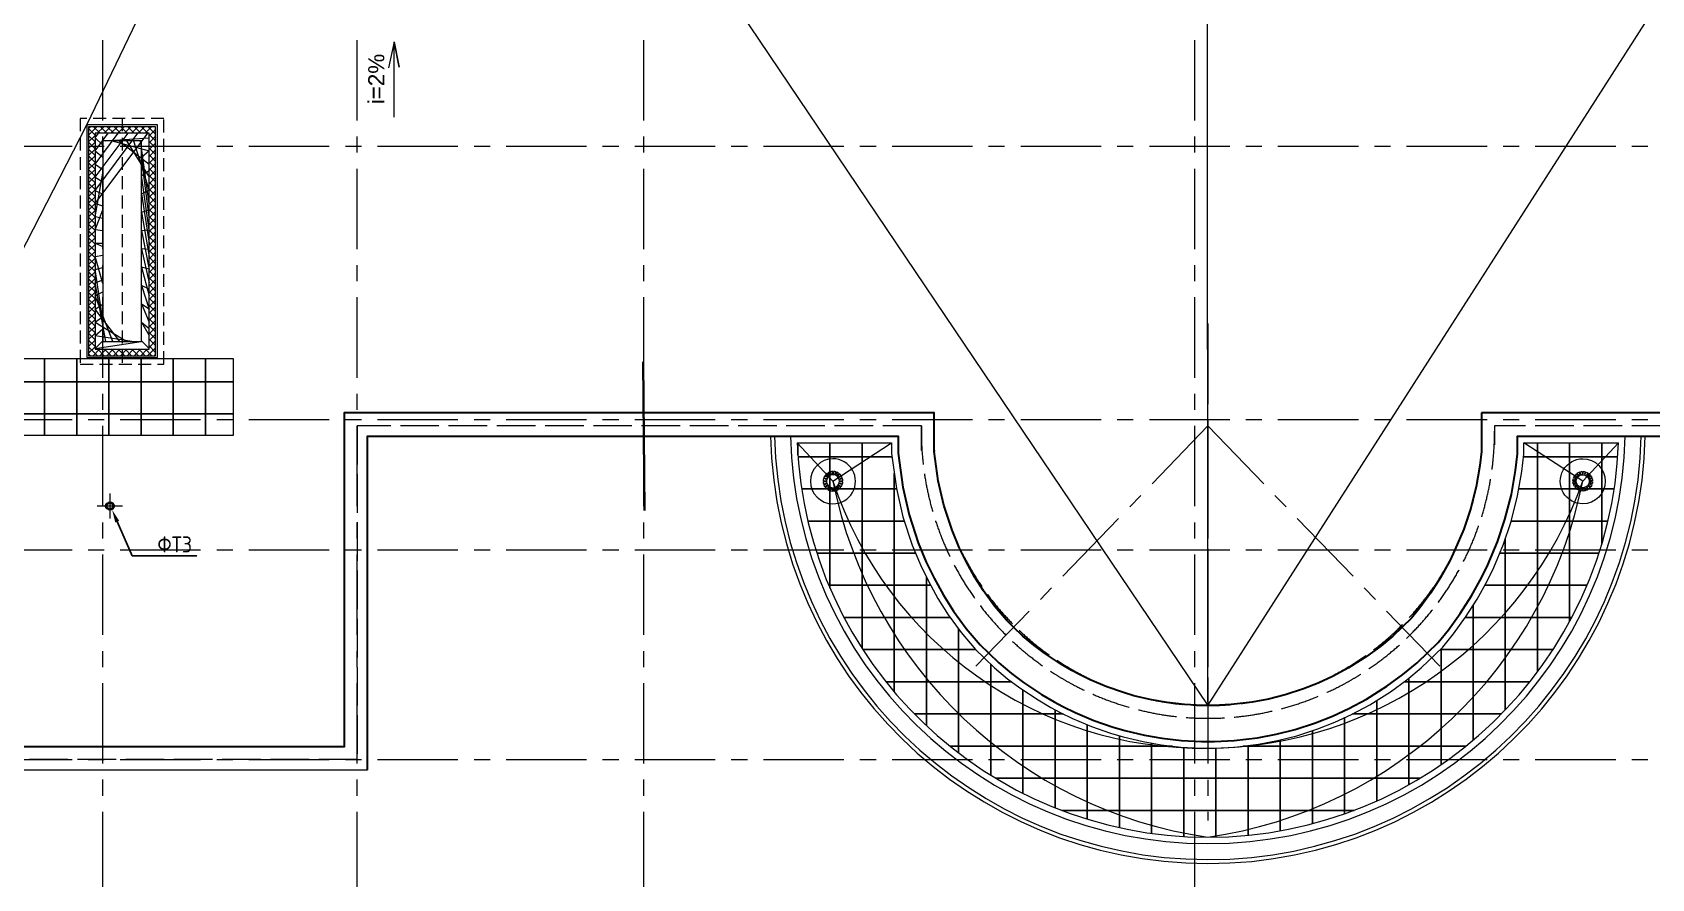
# Model space of a CAD drawing. Header units: millimetres. Extents: x -4447806 to 13389969, y -2188499 to 852203.
# Drawn here: x 4453108 to 4478283, y -612489 to -599331 of the extents above; entities that cross this region are included whole.
import ezdxf
from ezdxf import colors
from ezdxf.entities.mleader import LeaderData, LeaderLine
from ezdxf.math import Vec2, Vec3

# ---------------------------------------------------------------- set-up
doc = ezdxf.new("R2010")
doc.units = ezdxf.units.MM
for name, pattern in [('ACAD_ISO02W100', [15, 12, -3]), ('CENTER', [2, 1.25, -0.25, 0.25, -0.25]), ('HIDDEN', [6, 4, -2])]:
    doc.linetypes.add(name, pattern=pattern)
for name, color, linetype, lineweight in [('!!!_АР_отделка', 92, 'Continuous', 13), ('!!!_АР_перегородки блоки', 7, 'Continuous', 5), ('_ВК-К1', 14, 'Continuous', 40), ('АР_Навесной фасад', 147, 'Continuous', 5), ('АР_Оси', 195, 'Continuous', 9), ('АР_Отметки', 250, 'Continuous', 15), ('АР_Размеры', 175, 'Continuous', 9), ('АР_тонкая линия', 250, 'Continuous', 0), ('ОБОРУДОВАНИЕ', 253, 'Continuous', 5), ('перекр 0.3', 181, 'Continuous', 30), ('Подвал', 250, 'Continuous', 30), ('пунктир', 251, 'Continuous', 13)]:
    doc.layers.add(name, color=color, linetype=linetype, lineweight=lineweight)
doc.layers.add('АР_Кровля дорожки', color=245, linetype='Continuous')
doc.layers.add('П_Текст', color=7, linetype='Continuous')
doc.styles.add('ISOCPEUR', font='isocpeur.ttf', dxfattribs={"width": 0.7})
doc.styles.add('ISOCPEUR_2', font='isocpeur.ttf', dxfattribs={"width": 0.9, "height": 300})
doc.styles.get("Standard").update_dxf_attribs({"font": 'arial.ttf'})

# ---------------------------------------------------------------- blocks, each defined once
blk = doc.blocks.new('A$C6f2de472')
at = {"layer": 'АР_тонкая линия', "ltscale": 100}
for p, q in [((54.57592772785574, -68.52589298801445), (54.57592772785574, -734.3112859727285)), ((54.57592772785574, -734.3112859727285), (9.624901639340763, -509.7124210055539)), ((9.624901639340763, -509.7124210055539), (54.57592772785574, -734.3112859727285)), ((54.57592772785574, -734.3112859727285), (103.6099336369945, -505.6287240333957))]:
    blk.add_line(p, q, dxfattribs=at)
blk = doc.blocks.new('M_Сток крыши - Сетчатый фильтр 380 мм - Слив 200 мм 2-3193379-Кровля')
at = {"layer": 'ОБОРУДОВАНИЕ', "color": 3, "lineweight": 20, "flags": 128}
for points in [[(-152.1267350446647, 9.122306980374313), (-132.0912406071403, 9.122306980374326), (-112.0431549439181, 9.122306980374303)], [(-108.0011237287316, 31.18721417121553), (-127.0242874497429, 37.36821474883533), (-146.0454781264287, 43.54857424549225)], [(-141.9117846506028, 55.55902606483295), (-122.8580928793034, 49.36810632238699), (-103.7927820662061, 43.17341132440949)], [(-93.29816158142222, 62.7083574968748), (-109.4818746132008, 74.46651327549654), (-125.6635339249483, 86.22317693917506)], [(-118.0473051375903, 96.38772613638803), (-101.842131428712, 84.6139782631736), (-85.62792629529227, 72.83366867594135)], [(-69.83589882673962, 88.08991025929144), (-81.59615471404025, 104.2765138426867), (-93.35443870569411, 120.4604033445647)], [(-83.00003154254765, 127.8153150601544), (-71.22933750466267, 111.6143445950117), (-59.45298972975287, 95.40559242844496)], [(-39.9207528530546, 105.0867191707603), (-46.10509601334157, 124.1201703034178), (-52.28803434348071, 143.149297813457)], [(-40.18753608133889, 147.0058568346927), (-34.00116822601166, 127.9661743314419), (-27.81237822599808, 108.9190372333652)], [(-6.349999999993059, 112.2344089592399), (-6.349999999993055, 132.2540697534665), (-6.349999999993071, 152.2676508651532)], [(6.350000000006943, 152.2676508651542), (6.350000000006918, 132.2540697534677), (6.350000000006937, 112.2344089592412)], [(27.81237822601391, 108.9190372333708), (34.00116822602754, 127.9661743314477), (40.18753608135481, 147.0058568346986)], [(52.28803434349719, 143.1492978134647), (46.10509601335808, 124.1201703034257), (39.92075285307115, 105.0867191707683)], [(59.45298972977421, 95.40559242845515), (71.22933750468407, 111.6143445950221), (83.00003154256913, 127.8153150601649)], [(93.35443870571662, 120.4604033445765), (81.5961547140628, 104.2765138426985), (69.83589882676223, 88.08991025930342)], [(85.62792629532089, 72.83366867595203), (101.8421314287408, 84.61397826318435), (118.0473051376191, 96.38772613639888)], [(125.6635339249781, 86.22317693918657), (109.4818746132306, 74.46651327550809), (93.29816158145213, 62.70835749688639)], [(103.792782066241, 43.17341132441629), (122.8580928793384, 49.36810632239381), (141.9117846506378, 55.55902606483986)], [(146.0454781264642, 43.54857424549932), (127.0242874497785, 37.36821474884241), (108.0011237287673, 31.18721417122258)], [(112.0431549439558, 9.122306980374242), (132.091240607178, 9.12230698037424), (152.1267350447024, 9.122306980374237)], [(-112.356954244448, -3.577693019625703), (-132.3584398310157, -3.577693019625699), (-152.3579998314883, -3.577693019625695)], [(-147.4658216370705, -38.46545786676792), (-128.4121298657711, -32.27453812432185), (-109.3468190526738, -26.07984312634433)], [(-105.7061290580764, -38.25048148704755), (-124.7292927790876, -44.43148206466737), (-143.7504834557733, -50.61184156132428)], [(-128.1487984605835, -82.48421335690901), (-111.9436247517052, -70.71046548369449), (-95.7294196182853, -58.93015589646215)], [(-88.46990949618774, -69.35387637452017), (-104.6536225279662, -81.11203215314181), (-120.8352818397137, -92.8686958168203)], [(-95.91116798998836, -118.4348253462578), (-84.14047395210329, -102.233854881115), (-72.3641261771934, -86.02510271454811)], [(-62.19800361705781, -93.63916595362517), (-73.95825950435832, -109.8257695370203), (-85.71654349601214, -126.0096590388982)], [(-53.89547499619336, -142.5518774865482), (-47.70910714086607, -123.5121949832972), (-41.52031714085241, -104.4650578852204)], [(-29.47185625401281, -108.4817714797415), (-35.65619941429974, -127.5152226123989), (-41.83913774443886, -146.5443501224379)], [(-6.349999999993074, -152.2676508652035), (-6.349999999993042, -132.2540697535169), (-6.349999999993062, -112.2344089592902)], [(6.350000000006934, -112.2344089592915), (6.350000000006931, -132.2540697535181), (6.350000000006942, -152.2676508652045)], [(41.83913774445471, -146.5443501224441), (35.65619941431555, -127.515222612405), (29.4718562540286, -108.4817714797474)], [(41.52031714086893, -104.4650578852287), (47.70910714088253, -123.5121949833054), (53.89547499620974, -142.5518774865562)], [(85.71654349603381, -126.009659038909), (73.95825950437997, -109.825769537031), (62.19800361707931, -93.63916595363574)], [(72.3641261772162, -86.02510271456046), (84.14047395212596, -102.2338548811273), (95.91116799001092, -118.4348253462699)], [(120.8352818397427, -92.86869581683132), (104.6536225279952, -81.11203215315281), (88.46990949621667, -69.35387637453108)], [(95.7294196183155, -58.93015589647398), (111.9436247517352, -70.7104654837063), (128.1487984606135, -82.48421335692073)], [(143.7504834558084, -50.61184156133116), (124.7292927791227, -44.43148206467424), (105.7061290581114, -38.25048148705444)], [(109.3468190527096, -26.07984312635145), (128.4121298658068, -32.27453812432894), (147.4658216371062, -38.46545786677496)], [(152.3579998315258, -3.577693019625746), (132.3584398310532, -3.577693019625791), (112.3569542444855, -3.577693019625767)]]:
    blk.add_lwpolyline(points, dxfattribs=at)
at = {"layer": 'ОБОРУДОВАНИЕ', "color": 3, "lineweight": 20}
for centre, radius, start, end in [((1.867945798039727e-11, -2.528863876118112e-11), 350.0000000000003, 359.9999999999996, 179.9999999999998), ((1.884542567571339e-11, -2.517666075618763e-11), 152.4, 163.3962075109842, 176.5683575503843), ((1.884542567571339e-11, -2.517666075618763e-11), 152.3999999999999, 145.5442994120852, 158.6194600011817), ((1.884542567571339e-11, -2.517666075618763e-11), 152.3999999999999, 127.7749788777989, 140.7677499933545), ((1.884542567571339e-11, -2.517666075618763e-11), 112.4139006281505, 175.3453706261629, 179.9999999999995), ((1.884542567571339e-11, -2.517666075618763e-11), 112.4139006281506, 157.4147534860918, 163.8930014678603), ((1.884542567571339e-11, -2.517666075618763e-11), 101.6, 359.9999999999992, 179.9999999999994), ((1.884542567571339e-11, -2.517666075618763e-11), 112.4139006281506, 139.6160726103257, 146.0938257661134), ((1.884542567571339e-11, -2.517666075618763e-11), 152.3999999999999, 110.0656934125596, 122.9986742789652), ((1.884542567571339e-11, -2.517666075618763e-11), 112.4139006281506, 121.92952745044, 128.4066691250171), ((1.884542567571339e-11, -2.517666075618763e-11), 152.3999999999999, 92.38801546327326, 105.2895868495749), ((1.884542567571339e-11, -2.517666075618763e-11), 112.4139006281506, 104.3243310625686, 110.8009781656915), ((1.884542567571339e-11, -2.517666075618763e-11), 112.4139006281505, 86.76177088817388, 93.23822911183754), ((1.884542567571339e-11, -2.517666075618763e-11), 152.4, 74.71041315043354, 87.61198453673569), ((1.884542567571339e-11, -2.517666075618763e-11), 112.4139006281505, 69.1990218343196, 75.67566893744245), ((1.884542567571339e-11, -2.517666075618763e-11), 152.4000000000001, 57.00132572104204, 69.93430658744889), ((1.884542567571339e-11, -2.517666075618763e-11), 112.4139006281505, 51.59333087499237, 58.07047254956947), ((1.884542567571339e-11, -2.517666075618763e-11), 112.4139006281504, 33.90617423389321, 40.38392738968094), ((1.884542567571339e-11, -2.517666075618763e-11), 152.4000000000001, 39.2322500066509, 52.2250211222084), ((1.884542567571339e-11, -2.517666075618763e-11), 112.4139006281505, 16.10699853214306, 22.58524651391154), ((1.884542567571339e-11, -2.517666075618763e-11), 112.4139006281506, 359.9999999999989, 4.654629373836194), ((1.884542567571339e-11, -2.517666075618763e-11), 152.4000000000001, 21.38053999882107, 34.45570058792016), ((1.884542567571339e-11, -2.517666075618763e-11), 152.4, 3.43164244961575, 16.60379248901856), ((1.867945798039727e-11, -2.528863876118112e-11), 350.0000000000003, 179.9999999999998, 359.9999999999989), ((1.874390688234167e-11, -2.517666075618763e-11), 152.4, 181.345180730763, 194.6194600011786), ((1.874390688234167e-11, -2.517666075618763e-11), 152.4000000000001, 199.3962075109811, 212.7677499933488), ((1.874390688234167e-11, -2.517666075618763e-11), 152.4000000000001, 217.5442994120796, 230.9986742789577), ((1.874390688234167e-11, -2.517666075618763e-11), 112.4139006281506, 179.999999999999, 181.823807644696), ((1.874390688234167e-11, -2.517666075618763e-11), 112.4139006281505, 193.4147534860877, 199.8930014678562), ((1.874390688234167e-11, -2.517666075618763e-11), 101.6, 179.9999999999994, 359.9999999999989), ((1.874390688234167e-11, -2.517666075618763e-11), 112.4139006281505, 211.6160726103183, 218.093825766106), ((1.874390688234167e-11, -2.517666075618763e-11), 152.4, 235.7749788777913, 249.2895868495662), ((1.874390688234167e-11, -2.517666075618763e-11), 112.4139006281504, 229.9295274504297, 236.4066691250069), ((1.874390688234167e-11, -2.517666075618763e-11), 152.4, 254.0656934125508, 267.6119845367264), ((1.874390688234167e-11, -2.517666075618763e-11), 112.4139006281505, 248.3243310625568, 254.8009781656796), ((1.874390688234167e-11, -2.517666075618763e-11), 112.4139006281505, 266.7617708881618, 273.2382291118254), ((1.874390688234167e-11, -2.517666075618763e-11), 152.3999999999999, 272.388015463264, 285.9343065874401), ((1.874390688234167e-11, -2.517666075618763e-11), 112.4139006281506, 285.1990218343078, 291.6756689374307), ((1.874390688234167e-11, -2.517666075618763e-11), 152.3999999999999, 290.7104131504247, 304.2250211222008), ((1.874390688234167e-11, -2.517666075618763e-11), 112.4139006281506, 303.5933308749821, 310.0704725495593), ((1.874390688234167e-11, -2.517666075618763e-11), 112.4139006281506, 321.9061742338857, 328.3839273896735), ((1.874390688234167e-11, -2.517666075618763e-11), 152.3999999999999, 309.0013257210344, 322.4557005879145), ((1.874390688234167e-11, -2.517666075618763e-11), 112.4139006281506, 340.106998532139, 346.5852465139075), ((1.874390688234167e-11, -2.517666075618763e-11), 112.4139006281505, 358.1761923553028, 359.9999999999989), ((1.874390688234167e-11, -2.517666075618763e-11), 152.3999999999999, 327.2322500066453, 340.6037924890154), ((1.874390688234167e-11, -2.517666075618763e-11), 152.4, 345.3805399988179, 358.6548192692363)]:
    blk.add_arc(centre, radius, start, end, dxfattribs=at)
blk = doc.blocks.new('_DotSmall')
at = {"color": 0, "linetype": 'ByBlock', "const_width": 0.5}
blk.add_lwpolyline([(-0.0625, 0, 1), (0.0625, 0, 1)], format="xyb", close=True, dxfattribs=at)
blk = doc.blocks.new('A$C6552fe61')
at = {"layer": '_ВК-К1', "color": 18, "lineweight": 9, "ltscale": 100, "true_color": 0x000000}
for p, q in [((-195.4363792874941, 1.037866518140547e-14), (195.4363792874941, -1.465261637743881e-15)), ((-2.610950317689593e-14, 192.3657202435659), (-3.073391568391209e-14, -192.3657202435659))]:
    blk.add_line(p, q, dxfattribs=at)
blk = doc.blocks.new('A$C1c8ff280')
at = {"layer": 'пунктир', "color": 2, "linetype": 'ACAD_ISO02W100', "ltscale": 50}
for points in [[(36320.77601628099, -64340.64828543851), (36320.77601628099, -63955.0000000094), (27550.06160797121, -63955.0000000092), (27550.06160797121, -69145.00000000992), (19430.05542900361, -69145.00000000992), (19430.30065205676, -75494.99999053983), (6330.061607971031, -75494.99999053983), (6329.686629097501, -65785.00000000998), (12680.06160766236, -65785.00000000995), (12680.06164217566, -47915.00241618491), (23295.06160797167, -47914.99996259548), (23295.06160797115, -43949.99999999034), (58095.06160797196, -43950.00000000966), (58095.06160797039, -47915.00000000391), (68595.0616079712, -47915.00000000396), (68595.0616079712, -65785.0000000099), (74945.43166319432, -65785.0000000099), (74945.43166319432, -75495.00000000978), (61845.06160797144, -75495.00000000981), (61845.06160797144, -69145.00000000981), (53965.06160797121, -69145.00000000992), (53965.06160797121, -63955.00000000981), (45230.90508594335, -63955.00000000952), (45230.90508594202, -64249.91821548378)], [(36520.77601628099, -64268.54712701042), (36520.77601628099, -63755.0000000094), (27350.06160797121, -63755.0000000092), (27350.06160797121, -68945.00000000992), (19230.04770529375, -68945.00000000992), (19230.2929283469, -75294.99999053983), (6530.053884559427, -75294.99999053983), (6529.694352807361, -65985.00000000998), (12880.06160727609, -65985.00000000995), (12880.06164178939, -48115.00237038764), (23595.06160797144, -48114.9999167982), (23595.06160797144, -44250.00000000003), (57795.06160797237, -44250.00000001912), (57795.06160797027, -48115.0000000039), (68395.0616079712, -48115.00000000396), (68395.0616079712, -65985.0000000099), (74745.43166319432, -65985.0000000099), (74745.43166319432, -75295.00000000978), (62045.06160797144, -75295.00000000981), (62045.06160797144, -68945.00000000981), (54165.06160797121, -68945.00000000992), (54165.06160797121, -63755.00000000981), (45030.90508594422, -63755.00000000952)], [(45030.90508594422, -63755.00000000952), (45030.90508594186, -64283.31245733052)]]:
    blk.add_lwpolyline(points, dxfattribs=at)
for centre, radius, start, end in [((40775.84055111261, -64040.23209658574), 4264.613879883993, 176.1649976168793, 3.835002383119169), ((40775.84055111217, -64046.83777388417), 4456.011017291232, 178.8190582545749, 1.180941745423649)]:
    blk.add_arc(centre, radius, start, end, dxfattribs=at)

msp = doc.modelspace()

# ---------------------------------------------------------------- hatches: boundary and pattern name
at = {"layer": '!!!_АР_отделка', "true_color": 0x000000}
h = msp.add_hatch(dxfattribs=at)
h.set_pattern_fill('ANSI37', color=18, scale=600, angle=180)
h.set_pattern_definition([(225, (4073467.342561268, -717868.0105667717), (53.03300858899106, -53.03300858899107), []), (315, (4073467.342561268, -717868.0105667717), (53.03300858899107, 53.03300858899105), [])])
h.paths.add_polyline_path([(4453982.396676711, -600798.7586941045), (4453982.909910565, -604357.9864289579), (4455022.770681269, -604357.9864289579), (4455022.770681269, -600798.7586941045)])
h.paths.add_polyline_path([(4454082.909910565, -600898.7586941045), (4454922.770681269, -600898.7586941045), (4454922.770681269, -604257.9864289579), (4454082.909910565, -604257.9864289579)], flags=16)
h.paths.add_polyline_path([(4455470.342561268, -601792.5651986095), (4455527.320403531, -601268.5105667717)])
at = {"layer": '!!!_АР_перегородки блоки', "lineweight": 5, "true_color": 0x000000}
h = msp.add_hatch(dxfattribs=at)
h.set_pattern_fill('ANSI32', color=18, scale=500, angle=180, style=0)
h.set_pattern_definition([(225, (8367828279.157036, 935588544.6911765), (132.5825214724777, -132.5825214724777), []), (225, (8367828190.768688, 935588544.6911765), (132.5825214724777, -132.5825214724777), [])])
h.paths.add_polyline_path([(4454082.909910565, -600898.7586941045), (4454083.936378275, -604257.9864289579), (4454923.283915124, -604257.9864289579), (4454922.257447414, -600898.7586941045)])
h.paths.add_polyline_path([(4454202.909910565, -601018.7586941045), (4454802.770681269, -601018.7586941044), (4454802.770681269, -604137.9864289578), (4454202.909910565, -604137.9864289579)], flags=16)
h.paths.add_polyline_path([(4455704.298245793, -601640.455934934), (4455704.298245793, -601252.455934934)])
at = {"layer": 'АР_Кровля дорожки', "ltscale": 120, "true_color": 0x636466}
h = msp.add_hatch(dxfattribs=at)
h.set_pattern_fill('ANSI37', color=251, scale=4000, angle=45, double=1)
h.set_pattern_definition([(90, (4778297.844394518, -529762.6087647942), (-500.0000000000001, 0), []), (180, (4778297.844394518, -529762.6087647942), (-2.842170943040401e-14, -500), [])])
h.paths.add_polyline_path([(4452854.958847675, -605598.5233208549), (4452855.27232396, -604399.8191669488), (4456230.452105317, -604399.4849881915), (4456230.138629032, -605598.1891420976)])
h = msp.add_hatch(dxfattribs=at)
h.set_pattern_fill('ANSI37', color=251, scale=4000, angle=45, double=1)
h.set_pattern_definition([(90, (3970508.196468496, -654929.1268305131), (-500.0000000000001, 0), []), (180, (3970508.196468496, -654929.1268305131), (-2.842170943040401e-14, -500), [])])
h.paths.add_polyline_path([(4477770.486356078, -605710.9443721605), (4476298.795485914, -605710.9443721604), (4476298.795485914, -605889.5066763686), (4476266.927771982, -606161.2862059481), (4476199.941886898, -606538.301855566), (4476098.36862367, -606935.319084352), (4475979.482807969, -607289.6620345192), (4475827.684852346, -607652.8642748698), (4475730.958903393, -607851.5538511584), (4475568.838103697, -608145.1473385798), (4475389.658984238, -608426.2655132487), (4475203.046828646, -608683.0100244818), (4475037.322288994, -608887.8046250875), (4474702.206743094, -609211.421946026), (4474477.498043878, -609397.250082055), (4474223.835738856, -609582.834905972), (4473901.334563022, -609786.000638894), (4473618.412171468, -609937.6286862979), (4473359.809365408, -610056.8455476806), (4473091.908367921, -610162.3978253452), (4472768.565754088, -610266.9626633006), (4472468.637833998, -610342.9062445044), (4472172.266164081, -610399.167926252), (4471800.67495276, -610444.0584832935), (4471487.755891499, -610460.2341692414), (4471280.322390145, -610459.9415054714), (4470965.565226711, -610443.8176419), (4470655.33962463, -610408.145092113), (4470376.415662272, -610359.2460650315), (4470064.923009775, -610285.0416151058), (4469867.550118356, -610227.0143447304), (4469576.986150396, -610125.3630277102), (4469278.246923189, -609999.0051551776), (4469085.500571571, -609904.9504711353), (4468944.766479618, -609829.7874788368), (4468742.905596145, -609711.7590539698), (4468460.625119869, -609524.1119128611), (4468270.385620615, -609381.1851555528), (4468065.407560316, -609210.844119358), (4467903.842142844, -609054.8015970782), (4467768.706409325, -608924.302537886), (4467548.249460069, -608664.449592491), (4467347.959384136, -608387.661644766), (4467187.767431732, -608135.2829425485), (4467038.296542389, -607866.5607022836), (4466914.370032912, -607610.7494793067), (4466787.379343105, -607304.1765740274), (4466642.998648914, -606863.1504244974), (4466540.886557456, -606424.5196226587), (4466466.485489587, -605880.0037225549), (4466466.485489587, -605710.9443721601), (4464997.966211312, -605710.9443721601, 0.9605125577137356)])

# ---------------------------------------------------------------- linework, layer by layer
at = {"layer": '_ВК-К1', "color": 18, "lineweight": 9, "ltscale": 100, "true_color": 0x000000}
for p, q in [((4454210.681141993, -606695.2478277328), (4454414.595810093, -606695.2478277328)), ((4454312.638476043, -606582.7606393587), (4454312.638476043, -606807.7350161071))]:
    msp.add_line(p, q, dxfattribs=at)
at = {"layer": '_ВК-К1', "color": 1, "lineweight": 40, "ltscale": 100}
msp.add_circle((4454312.638476043, -606695.2478277328), 55, dxfattribs=at)
at = {"layer": '_ВК-К1', "color": 18, "lineweight": 40, "ltscale": 100, "true_color": 0x000000}
msp.add_circle((4454312.638476043, -606695.2478277328), 55, dxfattribs=at)
at = {"layer": 'АР_Навесной фасад', "color": 18, "lineweight": 30, "ltscale": 100, "true_color": 0x000000}
for points in [[(4443487.915749945, -589609.1181236128), (4454202.915716127, -589609.1156700234), (4454202.915716127, -585744.1157532252), (4488402.915716128, -585744.1157532443), (4488402.915716127, -589609.115753229), (4499002.915716127, -589609.1157532291), (4499002.915716127, -607479.1157532351), (4505353.28577135, -607479.1157532351), (4505353.28577135, -616789.115753235), (4492652.915716127, -616789.115753235), (4492652.915716127, -610439.115753235), (4484772.915716127, -610439.1157532351), (4484772.915716127, -605249.115753235), (4475638.7591941, -605249.1157532346)], [(4475638.7591941, -605249.1157532346), (4475638.759194097, -605849.1157532625), (4475613.654931162, -606063.2140969906), (4475554.392953157, -606396.7573965492), (4475464.919926678, -606746.4786902751), (4475361.304241307, -607055.3085319314), (4475225.971171327, -607379.1157532351), (4475144.942660521, -607545.560442108), (4475001.076792316, -607806.0950684261), (4474843.89621722, -608052.6992291003), (4474679.192501911, -608279.3016964011), (4474549.692914916, -608439.3312023073), (4474261.976661252, -608717.1755587998), (4474071.946615262, -608874.3253681258), (4473852.602111582, -609034.8025469858), (4473569.110171409, -609213.3936719748), (4473324.070910471, -609344.7188190208), (4473100.439527684, -609447.8137233983), (4472869.145563683, -609538.9429276169), (4472585.795872639, -609630.5745692905), (4472325.923437903, -609696.3758569604), (4472070.990348708, -609744.7710505201), (4471744.277383478, -609784.24003298), (4471470.812340629, -609798.3315408046), (4471297.311072483, -609798.0867513424), (4471020.475321762, -609783.9581659287), (4470750.068188493, -609752.8643043658), (4470509.958401387, -609710.7699110303), (4470234.555135896, -609645.1627525322), (4470069.694885625, -609596.6941394012), (4469814.715737516, -609507.4918670068), (4469551.682093738, -609396.2364020216), (4469385.747131841, -609315.2649061581), (4469266.881000375, -609251.7811120045), (4469092.414244575, -609149.7700832975), (4468841.81187098, -608983.181094996), (4468679.728971448, -608861.4083646424), (4468506.152085389, -608717.162358081), (4468362.30696509, -608578.2343888625), (4468250.734203657, -608470.4898255721), (4468067.972235521, -608255.068012438), (4467894.389384482, -608015.1877244344), (4467755.211432361, -607795.9160918314), (4467624.102603739, -607560.2055912747), (4467516.711979711, -607338.5280262016), (4467406.74531632, -607073.0534506168), (4467279.210995123, -606683.4863348344), (4467190.619679602, -606302.935126761), (4467128.630124437, -605849.2548316481), (4467128.630124437, -605249.1157532346), (4457957.915716127, -605249.1157532344), (4457957.915716127, -610439.1157532351), (4449837.901813449, -610439.1157532351)], [(4458317.915716127, -610799.1157532351), (4458317.915716127, -605609.1157532344), (4466566.449197774, -605609.1157532346), (4466566.449197774, -605871.3748420712), (4466639.30017685, -606404.5461738892), (4466739.363665892, -606834.3770372779), (4466881.191879326, -607267.6063635132), (4467005.603171192, -607567.9522491425), (4467127.02424348, -607818.5917057696), (4467273.71300241, -608082.3121672908), (4467430.721015377, -608329.6746468397), (4467626.964542084, -608600.8705249098), (4467841.71013038, -608853.9914803519), (4467973.271687596, -608981.0389976554), (4468132.156240758, -609134.4922970459), (4468332.376547384, -609300.879540872), (4468518.349895164, -609440.601142581), (4468795.830658915, -609625.0576544767), (4468993.540916981, -609740.6592011374), (4469130.961681589, -609814.0526179596), (4469319.64570143, -609906.1250007625), (4469612.974991755, -610030.1946297274), (4469898.147320343, -610129.959727865), (4470090.594054012, -610186.5387168396), (4470396.618617569, -610259.4405468521), (4470669.661644284, -610307.3085688205), (4470973.807004331, -610342.281957303), (4471282.916234659, -610358.1164978234), (4471485.207178453, -610358.401906062), (4471792.050655978, -610342.5402845055), (4472156.890550517, -610298.4653290225), (4472446.983647596, -610243.3955394245), (4472740.842554754, -610168.9886693622), (4473058.12563483, -610066.383406601), (4473320.480112093, -609963.016443095), (4473573.784217658, -609846.2423024704), (4473850.966740936, -609697.6904520908), (4474167.557426519, -609498.248144613), (4474416.020064671, -609316.4675093408), (4474635.474422488, -609134.9845743277), (4474963.408257443, -608818.3025510325), (4475123.644167906, -608620.2905405326), (4475306.936862848, -608368.1130056535), (4475482.782869524, -608092.2242270438), (4475642.137770509, -607803.6396579717), (4475736.485319744, -607609.8356706852), (4475885.788595724, -607252.6023726142), (4476002.360755314, -606905.1553479799), (4476102.100649338, -606515.3041699599), (4476167.916245471, -606144.8752400479), (4476198.7591941, -605881.8352840788), (4476198.7591941, -605609.1157532348), (4484412.915716127, -605609.1157532351)]]:
    msp.add_lwpolyline(points, dxfattribs=at)
at = {"layer": 'АР_Оси', "linetype": 'CENTER', "ltscale": 1000}
for p, q in [((4454202.909910565, -618700.3865048818), (4454202.909910565, -583581.5613276211)), ((4458157.909910565, -618700.3865048818), (4458157.909910565, -583581.5613276211)), ((4462612.909910565, -618700.3865048818), (4462612.909910565, -583581.5613276211)), ((4471182.909910565, -618700.3865048818), (4471182.909910565, -583581.5613276211)), ((4424474.15437112, -601099.1148335), (4508071.319341035, -601099.1148335)), ((4471382.909910565, -603859.6782987644), (4471382.909910565, -609991.7552497366)), ((4424474.15437112, -605349.1148335), (4508071.319341035, -605349.1148335)), ((4471384.097998369, -605450.9443721605), (4467778.821055687, -609184.3179359181)), ((4471384.097998369, -605450.9443721605), (4471384.097998369, -611583.0213231327)), ((4471384.097998369, -605450.9443721605), (4474989.374941051, -609184.3179359181)), ((4424474.15437112, -607379.1148335), (4508071.319341035, -607379.1148335)), ((4424474.15437112, -610639.1148335), (4508071.319341035, -610639.1148335))]:
    msp.add_line(p, q, dxfattribs=at)
at = {"layer": 'АР_Размеры', "lineweight": 35, "ltscale": 500}
msp.add_line((4462622.730353098, -606764.5880859137), (4462603.089468032, -604453.6434205553), dxfattribs=at)
at = {"layer": 'АР_Размеры', "ltscale": 100}
for radius in [6800.889570720255, 6739.136430513166]:
    msp.add_arc((4471384.226283696, -605453.5836951132), radius, 181.3104248631573, 358.6741576611851, dxfattribs=at)
at = {"layer": 'АР_тонкая линия', "ltscale": 100}
for p, q in [((4471384.097998369, -609740.9513820678), (4471365.409910576, -585744.1148335)), ((4464997.966211312, -605710.9443721601), (4465555.567967548, -606311.1320084519)), ((4465555.567967548, -606311.1320084519), (4466466.485489587, -605710.9443721601)), ((4477212.628029191, -606311.1320084519), (4476298.795485914, -605710.9443721604)), ((4477770.093800331, -605710.9443721605), (4477212.628029191, -606311.1320084519))]:
    msp.add_line(p, q, dxfattribs=at)
at = {"layer": 'АР_тонкая линия', "color": 18, "ltscale": 100, "true_color": 0x000000}
msp.add_line((4450197.915716127, -610799.1157532351), (4458317.915716127, -610799.1157532351), dxfattribs=at)
for points in [[(4450112.909910565, -608249.1147811883), (4453952.909910565, -600768.7586941045), (4455772.909910563, -596979.1148335), (4458157.909910565, -594999.2972918525)], [(4459157.909910565, -594999.2972918525), (4462742.909910565, -596979.1148335), (4471384.097998369, -609798.2091972769)], [(4471384.097998369, -609798.2091972769), (4479592.909910565, -596979.1148335), (4483572.920372812, -594994.7229621245)], [(4452839.595891398, -604399.3994380075), (4456230.295367175, -604399.4849881915), (4456230.295367175, -605598.1891420977), (4452854.711679337, -605598.9426480305), (4452854.711679337, -605598.9426480305)], [(4464997.966211312, -605710.9443721601), (4466466.485489587, -605710.9443721601), (4466466.485489587, -605880.0037225549), (4466540.886557456, -606424.5196226587), (4466642.998648914, -606863.1504244974), (4466787.379343105, -607304.1765740274), (4466914.370032912, -607610.7494793067), (4467038.296542389, -607866.5607022836), (4467187.767431732, -608135.2829425485), (4467347.959384136, -608387.661644766), (4467548.249460069, -608664.449592491), (4467768.706409325, -608924.302537886), (4467903.842142844, -609054.8015970782), (4468065.407560316, -609210.844119358), (4468270.385620615, -609381.1851555528), (4468460.625119869, -609524.1119128611), (4468742.905596145, -609711.7590539698), (4468944.766479618, -609829.7874788368), (4469085.500571571, -609904.9504711353), (4469278.246923189, -609999.0051551776), (4469576.986150396, -610125.3630277102), (4469867.550118356, -610227.0143447304), (4470064.923009775, -610285.0416151058), (4470376.415662272, -610359.2460650315), (4470655.33962463, -610408.145092113), (4470965.565226711, -610443.8176419), (4471280.322390145, -610459.9415054714), (4471487.755891499, -610460.2341692414), (4471800.67495276, -610444.0584832935), (4472172.266164081, -610399.167926252), (4472468.637833998, -610342.9062445044), (4472768.565754088, -610266.9626633006), (4473091.908367921, -610162.3978253452), (4473359.809365408, -610056.8455476806), (4473618.412171468, -609937.6286862979), (4473901.334563022, -609786.000638894), (4474223.835738856, -609582.834905972), (4474477.498043878, -609397.250082055), (4474702.206743094, -609211.421946026), (4475037.322288994, -608887.8046250875), (4475203.046828646, -608683.0100244818), (4475389.658984238, -608426.2655132487), (4475568.838103697, -608145.1473385798), (4475730.958903393, -607851.5538511584), (4475827.684852346, -607652.8642748698), (4475979.482807969, -607289.6620345192), (4476098.36862367, -606935.319084352), (4476199.941886898, -606538.301855566), (4476266.927771982, -606161.2862059481), (4476298.795485914, -605889.5066763686), (4476298.795485914, -605710.9443721604), (4477770.093800331, -605710.9443721605)], [(4474262.012953065, -608719.0041777253), (4474549.748873201, -608441.1408295417)]]:
    msp.add_lwpolyline(points, dxfattribs=at)
for points in [[(4453952.909910565, -604387.9864289579), (4455052.770681269, -604387.9864289579), (4455052.770681269, -600768.7586941045), (4453952.909910565, -600768.7586941045)], [(4453982.909910565, -604357.9864289579), (4455022.770681269, -604357.9864289579), (4455022.770681269, -600798.7586941045), (4453982.909910565, -600798.7586941045)], [(4454082.909910565, -604257.9864289579), (4454922.770681269, -604257.9864289579), (4454922.770681269, -600898.7586941045), (4454082.909910565, -600898.7586941045)], [(4454202.909910565, -604137.9864289579), (4454802.770681269, -604137.9864289579), (4454802.770681269, -601018.7586941045), (4454202.909910565, -601018.7586941045)]]:
    msp.add_lwpolyline(points, close=True, dxfattribs=at)
for radius, start, end in [(6800.889570720228, 181.3104248631573, 358.6741576611851), (6491.443673396873, 181.3890571017758, 358.6109428982242)]:
    msp.add_arc((4471384.226283696, -605453.5836951132), radius, start, end, dxfattribs=at)
at = {"layer": 'АР_тонкая линия', "ltscale": 100}
for centre, radius, start, end in [((4471384.226283696, -605453.5836951132), 6391.443673396873, 182.3077209197669, 357.692279080233), ((4471302.017290784, -604406.8615934693), 6053.781920714157, 198.3336857774312, 270.7763162934094), ((4472387.447967435, -604951.8907818246), 6965.782156012492, 191.2523863181976, 261.7179963447585), ((4470380.776201304, -604951.9063751692), 6965.751482817574, 278.2811607828522, 348.7476942630772), ((4471346.669854626, -604238.9756635115), 6221.225092605099, 270.3450112950729, 340.5447504876356)]:
    msp.add_arc(centre, radius, start, end, dxfattribs=at)
at = {"layer": 'перекр 0.3', "color": 7, "linetype": 'HIDDEN', "lineweight": 5, "ltscale": 50}
msp.add_line((4454502.840295917, -600668.7586941045), (4454503.270984622, -604487.9864289579), dxfattribs=at)
msp.add_lwpolyline([(4453852.909910565, -604487.9864289579), (4455152.770681269, -604487.9864289579), (4455152.770681269, -600668.7586941045), (4453852.909910565, -600668.7586941045)], close=True, dxfattribs=at)

# ---------------------------------------------------------------- block references
at = {"color": 1, "ltscale": 100}
msp.add_blockref('A$C1c8ff280', (4430609.103541263, -541494.1124631123), dxfattribs=at)
at = {"layer": 'АР_тонкая линия', "ltscale": 100, "xscale": 1.754367527776944, "yscale": 1.754367527776944, "zscale": 1.754367527776944, "rotation": 180}
msp.add_blockref('A$C6f2de472', (4458828.541602579, -600767.3624769652), dxfattribs=at)
at = {"layer": 'ОБОРУДОВАНИЕ', "rotation": 270}
msp.add_blockref('M_Сток крыши - Сетчатый фильтр 380 мм - Слив 200 мм 2-3193379-Кровля', (4465555.567967548, -606311.1320084519), dxfattribs=at)
at = {"layer": 'ОБОРУДОВАНИЕ', "xscale": -1, "rotation": 90}
msp.add_blockref('M_Сток крыши - Сетчатый фильтр 380 мм - Слив 200 мм 2-3193379-Кровля', (4477212.628029191, -606311.1320084519), dxfattribs=at)
at = {"layer": 'Подвал', "lineweight": 13, "ltscale": 500}
msp.add_blockref('A$C6552fe61', (4454312.638476043, -606695.2478277328), dxfattribs=at)

# ---------------------------------------------------------------- texts
at = {"layer": 'АР_тонкая линия', "ltscale": 100, "insert": (4458329.146775154, -600449.2810946831), "char_height": 250.0000000000001, "width": 682.5000000000002, "attachment_point": 1, "rotation": 90}
msp.add_mtext('i=2%', dxfattribs=at)

# ---------------------------------------------------------------- leaders
at = {"layer": 'АР_Отметки'}
ml = msp.add_multileader_mtext('Standard', dxfattribs=at)
ml.set_content('%%P0,000', color=256, style='ISOCPEUR')
ml.set_leader_properties(color=256, linetype='Continuous', lineweight=-1)
ml.set_arrow_properties(name='DOTSMALL')
ml.build(insert=Vec2(0, 0))
ml.multileader.update_dxf_attribs({"has_text_frame": 1, "text_left_attachment_type": 4, "text_right_attachment_type": 4, "dogleg_length": 100, "arrow_head_size": 180})
ctx = ml.context
ctx.base_point, ctx.char_height, ctx.arrow_head_size, ctx.landing_gap_size, ctx.plane_origin = Vec3(4512057.738082781, -603050.3410696584), 250, 180, 50, Vec3(4511976.344632998, -604317.905261874)
ctx.left_attachment, ctx.right_attachment = 4, 4
notes = []
notes.append((ctx, [(0, (0, 0, 0), (0, 0), (1, 0), 1, [])]))
ctx.mtext.insert, ctx.mtext.width, ctx.mtext.line_spacing_style, ctx.mtext.flow_direction = Vec3(4512107.738082781, -602717.007736325), 852.6970314602484, 2, 5
at = {"layer": 'П_Текст', "lineweight": 5}
ml = msp.add_multileader_mtext('Standard', dxfattribs=at)
ml.set_content('ФТ3', color=256, style='ISOCPEUR_2')
ml.set_leader_properties()
ml.build(insert=Vec2(0, 0))
ml.multileader.update_dxf_attribs({"text_left_attachment_type": 6, "text_right_attachment_type": 6, "dogleg_length": 374.000000000014, "arrow_head_size": 200})
ctx = ml.context
ctx.base_point, ctx.char_height, ctx.arrow_head_size, ctx.landing_gap_size, ctx.plane_origin = Vec3(4455031.490606989, -607468.5378753076), 250, 200, 20, Vec3(4464301.084299855, -611049.938955818)
ctx.left_attachment, ctx.right_attachment = 6, 6
notes.append((ctx, [(0, (1, 1, 0), (4454657.490606989, -607468.5378753076), (1, 0), 374.000000000014, [(0, [(4454347.261319869, -606754.3986805003)], 0, [])])]))
ctx.mtext.insert, ctx.mtext.width, ctx.mtext.flow_direction = Vec3(4455051.490606989, -607168.5378753076), 5515.858486356105, 5
ml = msp.add_multileader_mtext('Standard', dxfattribs=at)
ml.set_content('ФТ4', color=256, style='ISOCPEUR_2')
ml.set_leader_properties()
ml.build(insert=Vec2(0, 0))
ml.multileader.update_dxf_attribs({"text_left_attachment_type": 6, "text_right_attachment_type": 6, "dogleg_length": 374.000000000014, "arrow_head_size": 200})
ctx = ml.context
ctx.base_point, ctx.char_height, ctx.arrow_head_size, ctx.landing_gap_size, ctx.plane_origin = Vec3(4448186.411337698, -611473.0746983396), 250, 200, 20, Vec3(4459599.495734586, -615054.4757788499)
ctx.left_attachment, ctx.right_attachment = 6, 6
notes.append((ctx, [(1, (1, 1, 0), (4449140.411337698, -611473.0746983396), (-1, 0), 374.000000000014, [(0, [(4449645.672754601, -610758.9355035323)], 0, [])])]))
ctx.mtext.insert, ctx.mtext.width, ctx.mtext.flow_direction = Vec3(4448206.411337698, -611173.0746983396), 5515.858486356105, 5
for ctx, leaders in notes:
    for number, flags, end, landing, length, lines in leaders:
        leader = LeaderData()
        leader.index, (leader.has_last_leader_line, leader.has_dogleg_vector, leader.attachment_direction) = number, flags
        leader.last_leader_point, leader.dogleg_vector, leader.dogleg_length = Vec3(end), Vec3(landing), length
        for number, points, colour, breaks in lines:
            line = LeaderLine()
            line.index, line.vertices, line.color, line.breaks = number, Vec3.list(points), colors.encode_raw_color(colour), breaks
            leader.lines.append(line)
        ctx.leaders.append(leader)

doc.saveas('drawing.dxf')
